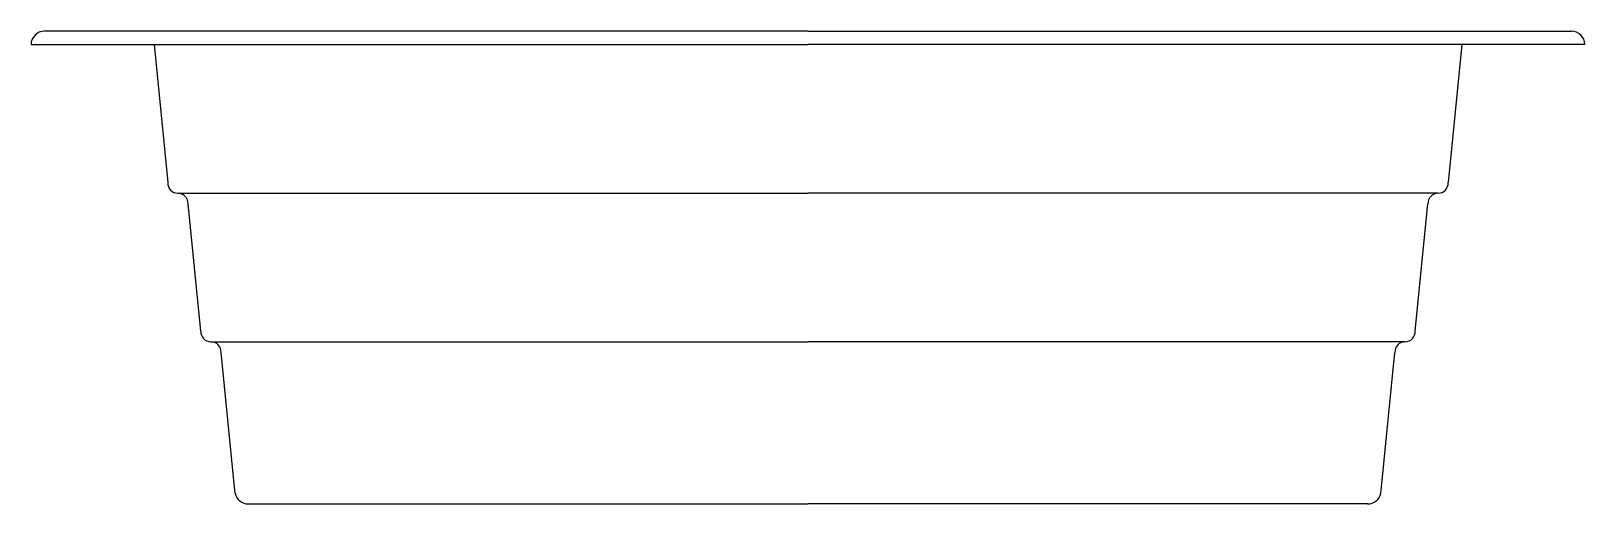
# Model space of a CAD drawing. Extents: x -1006.06 to -1003.76, y 410.22 to 410.92.
import ezdxf

# ---------------------------------------------------------------- set-up
doc = ezdxf.new("R2010")
doc.units = 0
doc.header["$LTSCALE"] = 10
doc.header["$MEASUREMENT"] = 0
doc.layers.add('Piscinas_Fibratec', color=4, linetype='CONTINUOUS')

msp = doc.modelspace()

# ---------------------------------------------------------------- linework, layer by layer
at = {"layer": 'Piscinas_Fibratec', "color": 2}
for p, q in [((-1004.9053, 410.9247), (-1006.0353, 410.9247)), ((-1004.9053, 410.9247), (-1003.7753, 410.9247)), ((-1006.0553, 410.9047), (-1004.9053, 410.9047)), ((-1003.7553, 410.9047), (-1004.9053, 410.9047))]:
    msp.add_line(p, q, dxfattribs=at)
at = {"layer": 'Piscinas_Fibratec'}
for p, q in [((-1005.8733, 410.9047), (-1005.8528, 410.7004)), ((-1003.9373, 410.9047), (-1003.9577, 410.7004)), ((-1005.8379, 410.6847), (-1004.9053, 410.6847)), ((-1005.804, 410.4804), (-1005.8229, 410.669)), ((-1003.9727, 410.6847), (-1004.9053, 410.6847)), ((-1004.0065, 410.4804), (-1003.9877, 410.669)), ((-1005.789, 410.4647), (-1004.9053, 410.4647)), ((-1004.0215, 410.4647), (-1004.9053, 410.4647)), ((-1005.7536, 410.2447), (-1005.7741, 410.449)), ((-1004.0569, 410.2447), (-1004.0365, 410.449)), ((-1005.7532, 410.2405), (-1005.7536, 410.2447)), ((-1004.0573, 410.2405), (-1004.0569, 410.2447)), ((-1005.7337, 410.2247), (-1004.9053, 410.2247)), ((-1004.0769, 410.2247), (-1004.9053, 410.2247))]:
    msp.add_line(p, q, dxfattribs=at)
at = {"layer": 'Piscinas_Fibratec', "color": 2}
for centre, start, end in [((-1006.0353, 410.9047), 90, 180), ((-1003.7753, 410.9047), 0, 90)]:
    msp.add_arc(centre, 0.02, start, end, dxfattribs=at)
at = {"layer": 'Piscinas_Fibratec'}
for centre, radius, start, end in [((-1005.8379, 410.6997), 0.015, 177.1556, 270), ((-1003.9727, 410.6997), 0.015, 270, 2.8444), ((-1005.8379, 410.6697), 0.015, 357.1556, 90), ((-1003.9727, 410.6697), 0.015, 90, 182.8444), ((-1005.789, 410.4797), 0.015, 177.1556, 270), ((-1005.789, 410.4497), 0.015, 357.1556, 90), ((-1004.0215, 410.4497), 0.015, 90, 182.8444), ((-1004.0215, 410.4797), 0.015, 270, 2.8444), ((-1005.7337, 410.2447), 0.02, 192.0587, 270), ((-1004.0769, 410.2447), 0.02, 270, 347.9413)]:
    msp.add_arc(centre, radius, start, end, dxfattribs=at)

doc.saveas('drawing.dxf')
